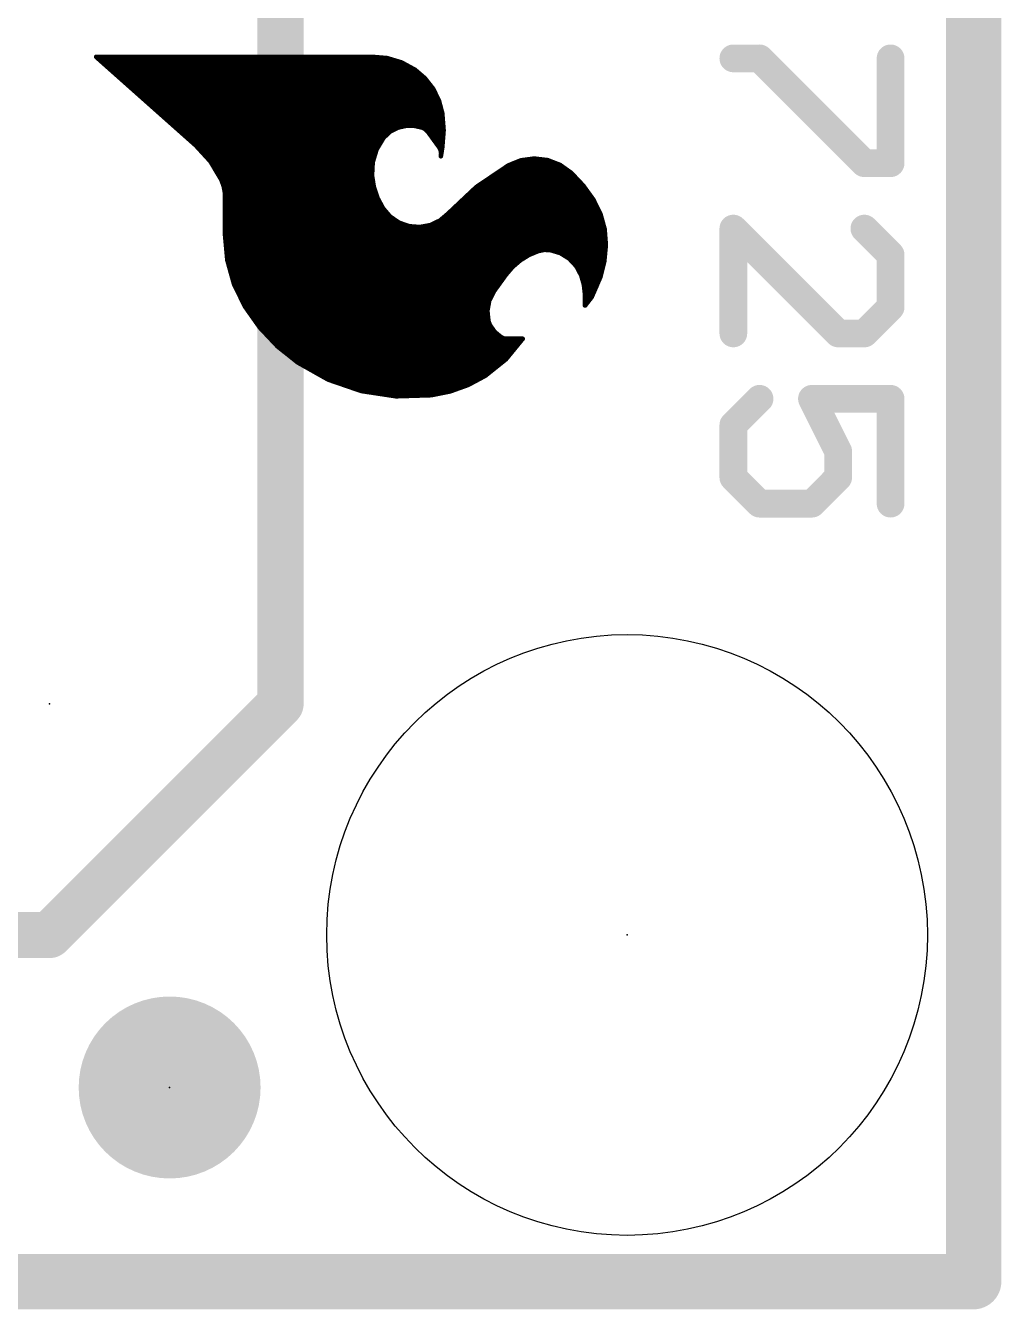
# Model space of a CAD drawing. Extents: x 0 to 108, y -22 to 15.
# Drawn here: x 10.03 to 15.39, y -0.15 to 6.9 of the extents above; entities that cross this region are included whole.
import ezdxf

# ---------------------------------------------------------------- set-up
doc = ezdxf.new("R2010")
doc.units = 0
for name, color, linetype in [('1', 12, 'CONTINUOUS'), ('16', 132, 'CONTINUOUS'), ('20', 53, 'CONTINUOUS'), ('21', 41, 'CONTINUOUS'), ('23', 53, 'CONTINUOUS'), ('24', 53, 'CONTINUOUS')]:
    doc.layers.add(name, color=color, linetype=linetype)

# ---------------------------------------------------------------- blocks, each defined once
blk = doc.blocks.new('PIE')
at = {"const_width": 0.5}
blk.add_lwpolyline([(0, -0.25, 1), (0, 0.25, 1), (0, -0.25)], format="xyb", dxfattribs=at)

msp = doc.modelspace()

# ---------------------------------------------------------------- linework, layer by layer
at = {"layer": '1'}
for points, const_width in [([(15.24, 0), (15.24, 15.24)], 0.3048), ([(11.43, 10.16), (11.43, 3.175)], 0.254), ([(11.43, 3.175), (10.16, 1.905)], 0.254), ([(10.16, 1.905), (8.89, 1.905)], 0.254), ([(0, 0), (15.24, 0)], 0.3048)]:
    msp.add_lwpolyline(points, dxfattribs=dict(at, const_width=const_width))
for points, const_width in [([(11.4749, 3.1301, 1), (11.3851, 3.2199)], 0.127), ([(11.3665, 3.175, 1), (11.4935, 3.175)], 0.127), ([(10.1151, 1.9499, 1), (10.2049, 1.8601)], 0.127), ([(10.16, 1.8415, 1), (10.16, 1.9685)], 0.127), ([(15.24, -0.0762, 1), (15.24, 0.0762)], 0.1524), ([(15.1638, 0, 1), (15.3162, 0)], 0.1524)]:
    msp.add_lwpolyline(points, format="xyb", dxfattribs=dict(at, const_width=const_width))
at = {"layer": '16', "const_width": 0.2032}
for points in [[(15.24, 0), (15.24, 15.24)], [(0, 0), (15.24, 0)]]:
    msp.add_lwpolyline(points, dxfattribs=at)
at = {"layer": '16', "const_width": 0.1016}
for points in [[(15.24, -0.0508, 1), (15.24, 0.0508)], [(15.1892, 0, 1), (15.2908, 0)]]:
    msp.add_lwpolyline(points, format="xyb", dxfattribs=at)
at = {"layer": '20', "const_width": 0.2032}
for points in [[(15.24, 0), (15.24, 15.24)], [(0, 0), (15.24, 0)]]:
    msp.add_lwpolyline(points, dxfattribs=at)
at = {"layer": '20', "const_width": 0.1016}
for points in [[(15.24, -0.0508, 1), (15.24, 0.0508)], [(15.1892, 0, 1), (15.2908, 0)]]:
    msp.add_lwpolyline(points, format="xyb", dxfattribs=at)
at = {"layer": '20'}
msp.add_circle((13.335, 1.905), 1.651, dxfattribs=at)
at = {"layer": '21'}
for points, const_width in [([(14.0633, 6.7227), (13.9192, 6.7227)], 0.1524), ([(14.6395, 6.1465), (14.0633, 6.7227)], 0.1524), ([(14.7835, 6.7227), (14.7835, 6.1465)], 0.1524), ([(11.9329, 6.7309), (10.4165, 6.7309)], 0.0254), ([(10.4165, 6.7309), (10.9652, 6.2433)], 0.0254), ([(10.445, 6.7056), (12.077, 6.7056)], 0.0254), ([(12.016, 6.7239), (11.9329, 6.7309)], 0.0254), ([(12.0959, 6.6999), (12.016, 6.7239)], 0.0254), ([(12.1691, 6.6598), (12.0959, 6.6999)], 0.0254), ([(10.4736, 6.6802), (12.1319, 6.6802)], 0.0254), ([(10.5021, 6.6548), (12.175, 6.6548)], 0.0254), ([(10.5307, 6.6294), (12.2047, 6.6294)], 0.0254), ([(12.2241, 6.6128), (12.1691, 6.6598)], 0.0254), ([(10.5593, 6.604), (12.231, 6.604)], 0.0254), ([(10.5879, 6.5786), (12.2508, 6.5786)], 0.0254), ([(10.6165, 6.5532), (12.2698, 6.5532)], 0.0254), ([(12.2685, 6.5558), (12.2241, 6.6128)], 0.0254), ([(12.3006, 6.491), (12.2685, 6.5558)], 0.0254), ([(10.645, 6.5278), (12.2824, 6.5278)], 0.0254), ([(10.6736, 6.5024), (12.295, 6.5024)], 0.0254), ([(12.319, 6.4211), (12.3006, 6.491)], 0.0254), ([(10.7022, 6.477), (12.3043, 6.477)], 0.0254), ([(10.7308, 6.4516), (12.311, 6.4516)], 0.0254), ([(10.7594, 6.4262), (12.3177, 6.4262)], 0.0254), ([(12.3264, 6.3271), (12.319, 6.4211)], 0.0254), ([(10.788, 6.4008), (12.3206, 6.4008)], 0.0254), ([(10.8165, 6.3754), (12.3226, 6.3754)], 0.0254), ([(10.8451, 6.35), (12.1097, 6.35)], 0.0254), ([(12.0318, 6.3201), (12.0752, 6.3423)], 0.0254), ([(12.0752, 6.3423), (12.1197, 6.3522)], 0.0254), ([(12.1197, 6.3522), (12.1653, 6.3522)], 0.0254), ([(12.1653, 6.3522), (12.2098, 6.3423)], 0.0254), ([(12.1753, 6.35), (12.3246, 6.35)], 0.0254), ([(12.2098, 6.3423), (12.2269, 6.3333)], 0.0254), ([(10.8737, 6.3246), (12.0406, 6.3246)], 0.0254), ([(10.9023, 6.2992), (12.0098, 6.2992)], 0.0254), ([(10.9309, 6.2738), (11.9888, 6.2738)], 0.0254), ([(11.9582, 6.223), (11.9964, 6.2864)], 0.0254), ([(11.9964, 6.2864), (12.0318, 6.3201)], 0.0254), ([(12.2269, 6.3333), (12.2403, 6.3195)], 0.0254), ([(12.2353, 6.3246), (12.3262, 6.3246)], 0.0254), ([(12.2403, 6.3195), (12.3012, 6.2356)], 0.0254), ([(12.255, 6.2992), (12.3242, 6.2992)], 0.0254), ([(12.2735, 6.2738), (12.3222, 6.2738)], 0.0254), ([(12.319, 6.2331), (12.3264, 6.3271)], 0.0254), ([(10.9595, 6.2484), (11.9735, 6.2484)], 0.0254), ([(10.9652, 6.2433), (11.0447, 6.1565)], 0.0254), ([(10.9838, 6.223), (11.9582, 6.223)], 0.0254), ([(11.0071, 6.1976), (11.9504, 6.1976)], 0.0254), ([(11.9366, 6.1522), (11.9582, 6.223)], 0.0254), ([(12.2919, 6.2484), (12.3202, 6.2484)], 0.0254), ([(12.3012, 6.2356), (12.3096, 6.2199)], 0.0254), ([(12.308, 6.223), (12.3174, 6.223)], 0.0254), ([(12.3096, 6.2199), (12.3131, 6.2025)], 0.0254), ([(12.3114, 6.1848), (12.319, 6.2331)], 0.0254), ([(12.3131, 6.2025), (12.3114, 6.1848)], 0.0254), ([(12.3126, 6.1976), (12.3134, 6.1976)], 0.0254), ([(14.7835, 6.1465), (14.6395, 6.1465)], 0.1524), ([(11.0303, 6.1722), (11.9427, 6.1722)], 0.0254), ([(11.0447, 6.1565), (11.1049, 6.0553)], 0.0254), ([(11.0505, 6.1468), (11.9363, 6.1468)], 0.0254), ([(11.9329, 6.0782), (11.9366, 6.1522)], 0.0254), ([(12.6822, 6.134), (12.5064, 6.0154)], 0.0254), ([(12.7509, 6.162), (12.6822, 6.134)], 0.0254), ([(12.7137, 6.1468), (12.9408, 6.1468)], 0.0254), ([(12.8244, 6.1719), (12.7509, 6.162)], 0.0254), ([(12.8981, 6.1633), (12.8244, 6.1719)], 0.0254), ([(12.9673, 6.1365), (12.8981, 6.1633)], 0.0254), ([(13.0277, 6.0934), (12.9673, 6.1365)], 0.0254), ([(11.0656, 6.1214), (11.935, 6.1214)], 0.0254), ([(11.0807, 6.096), (11.9338, 6.096)], 0.0254), ([(11.0958, 6.0706), (11.9341, 6.0706)], 0.0254), ([(11.1049, 6.0553), (11.1184, 6.0181)], 0.0254), ([(11.943, 6.0149), (11.9329, 6.0782)], 0.0254), ([(12.5882, 6.0706), (13.0493, 6.0706)], 0.0254), ([(12.6259, 6.096), (13.0241, 6.096)], 0.0254), ([(12.6635, 6.1214), (12.9885, 6.1214)], 0.0254), ([(13.0936, 6.0238), (13.0277, 6.0934)], 0.0254), ([(11.1086, 6.0452), (11.9382, 6.0452)], 0.0254), ([(11.1177, 6.0198), (11.9422, 6.0198)], 0.0254), ([(11.1184, 6.0181), (11.1252, 5.9791)], 0.0254), ([(11.1225, 5.9944), (11.9499, 5.9944)], 0.0254), ([(11.9635, 5.9542), (11.943, 6.0149)], 0.0254), ([(12.5064, 6.0154), (12.352, 5.8699)], 0.0254), ([(12.4841, 5.9944), (13.1148, 5.9944)], 0.0254), ([(12.5129, 6.0198), (13.0965, 6.0198)], 0.0254), ([(12.5506, 6.0452), (13.0733, 6.0452)], 0.0254), ([(13.1496, 5.9461), (13.0936, 6.0238)], 0.0254), ([(11.1252, 5.9791), (11.1252, 5.7505)], 0.0254), ([(11.1252, 5.969), (11.9585, 5.969)], 0.0254), ([(11.1252, 5.9436), (11.9692, 5.9436)], 0.0254), ([(11.1252, 5.9182), (11.9829, 5.9182)], 0.0254), ([(11.9939, 5.8978), (11.9635, 5.9542)], 0.0254), ([(12.4033, 5.9182), (13.1635, 5.9182)], 0.0254), ([(12.4302, 5.9436), (13.1508, 5.9436)], 0.0254), ([(12.4572, 5.969), (13.1331, 5.969)], 0.0254), ([(13.1884, 5.8681), (13.1496, 5.9461)], 0.0254), ([(11.1252, 5.8928), (11.9982, 5.8928)], 0.0254), ([(11.1252, 5.8674), (12.02, 5.8674)], 0.0254), ([(12.0324, 5.853), (11.9939, 5.8978)], 0.0254), ([(12.0811, 5.8196), (12.0324, 5.853)], 0.0254), ([(12.352, 5.8699), (12.3071, 5.8316)], 0.0254), ([(12.3491, 5.8674), (13.1886, 5.8674)], 0.0254), ([(12.3763, 5.8928), (13.1761, 5.8928)], 0.0254), ([(13.2116, 5.7841), (13.1884, 5.8681)], 0.0254), ([(13.9192, 5.211), (13.9192, 5.7872)], 0.1524), ([(13.9192, 5.7872), (14.4954, 5.211)], 0.1524), ([(14.7835, 5.6432), (14.6395, 5.7872)], 0.1524), ([(11.1252, 5.842), (12.0484, 5.842)], 0.0254), ([(11.1252, 5.8166), (12.0896, 5.8166)], 0.0254), ([(11.1252, 5.7912), (13.2096, 5.7912)], 0.0254), ([(12.1368, 5.8), (12.0811, 5.8196)], 0.0254), ([(12.1957, 5.7954), (12.1368, 5.8)], 0.0254), ([(12.2538, 5.8061), (12.1957, 5.7954)], 0.0254), ([(12.3071, 5.8316), (12.2538, 5.8061)], 0.0254), ([(12.2757, 5.8166), (13.2026, 5.8166)], 0.0254), ([(12.3193, 5.842), (13.1956, 5.842)], 0.0254), ([(13.2182, 5.6972), (13.2116, 5.7841)], 0.0254), ([(11.1252, 5.7658), (13.213, 5.7658)], 0.0254), ([(11.1252, 5.7505), (11.1376, 5.6142)], 0.0254), ([(11.1261, 5.7404), (13.2149, 5.7404)], 0.0254), ([(11.1284, 5.715), (13.2168, 5.715)], 0.0254), ([(14.7835, 5.355), (14.7835, 5.6432)], 0.1524), ([(11.1307, 5.6896), (13.2175, 5.6896)], 0.0254), ([(11.1331, 5.6642), (12.8478, 5.6642)], 0.0254), ([(11.1354, 5.6388), (12.7896, 5.6388)], 0.0254), ([(12.7483, 5.6133), (12.7958, 5.6426)], 0.0254), ([(12.7958, 5.6426), (12.8473, 5.6641)], 0.0254), ([(12.8473, 5.6641), (12.88, 5.6706)], 0.0254), ([(12.88, 5.6706), (12.9134, 5.6692)], 0.0254), ([(12.9134, 5.6692), (12.9684, 5.6526)], 0.0254), ([(12.93, 5.6642), (13.2151, 5.6642)], 0.0254), ([(12.9684, 5.6526), (13.0173, 5.6223)], 0.0254), ([(12.9907, 5.6388), (13.2127, 5.6388)], 0.0254), ([(13.2096, 5.6071), (13.2182, 5.6972)], 0.0254), ([(11.1376, 5.6142), (11.1744, 5.4823)], 0.0254), ([(11.1378, 5.6134), (12.7485, 5.6134)], 0.0254), ([(11.1449, 5.588), (12.7188, 5.588)], 0.0254), ([(11.152, 5.5626), (12.6936, 5.5626)], 0.0254), ([(12.6695, 5.5346), (12.7059, 5.577)], 0.0254), ([(12.7059, 5.577), (12.7483, 5.6133)], 0.0254), ([(13.0173, 5.6223), (13.0565, 5.5803)], 0.0254), ([(13.0256, 5.6134), (13.2102, 5.6134)], 0.0254), ([(13.0493, 5.588), (13.2049, 5.588)], 0.0254), ([(13.0565, 5.5803), (13.0835, 5.5295)], 0.0254), ([(13.0659, 5.5626), (13.1985, 5.5626)], 0.0254), ([(13.1877, 5.5194), (13.2096, 5.6071)], 0.0254), ([(11.1591, 5.5372), (12.6717, 5.5372)], 0.0254), ([(11.1662, 5.5118), (12.653, 5.5118)], 0.0254), ([(12.6035, 5.4432), (12.6695, 5.5346)], 0.0254), ([(13.0794, 5.5372), (13.1921, 5.5372)], 0.0254), ([(13.0835, 5.5295), (13.098, 5.4783)], 0.0254), ([(13.0885, 5.5118), (13.1843, 5.5118)], 0.0254), ([(13.1623, 5.4609), (13.1775, 5.4965)], 0.0254), ([(13.1775, 5.4965), (13.1877, 5.5194)], 0.0254), ([(11.1733, 5.4864), (12.6347, 5.4864)], 0.0254), ([(11.1744, 5.4823), (11.2344, 5.3593)], 0.0254), ([(11.1848, 5.461), (12.6164, 5.461)], 0.0254), ([(11.1972, 5.4356), (12.5996, 5.4356)], 0.0254), ([(12.5773, 5.3919), (12.6035, 5.4432)], 0.0254), ([(13.0957, 5.4864), (13.1732, 5.4864)], 0.0254), ([(13.098, 5.4783), (13.1039, 5.4254)], 0.0254), ([(13.0999, 5.461), (13.1623, 5.461)], 0.0254), ([(13.1028, 5.4356), (13.1512, 5.4356)], 0.0254), ([(13.1039, 5.4254), (13.1039, 5.3644)], 0.0254), ([(13.1402, 5.4105), (13.1623, 5.4609)], 0.0254), ([(11.2096, 5.4102), (12.5866, 5.4102)], 0.0254), ([(11.222, 5.3848), (12.576, 5.3848)], 0.0254), ([(11.2344, 5.3594), (12.5713, 5.3594)], 0.0254), ([(11.2344, 5.3593), (11.3161, 5.2436)], 0.0254), ([(12.5669, 5.3353), (12.5773, 5.3919)], 0.0254), ([(13.1039, 5.4102), (13.14, 5.4102)], 0.0254), ([(13.1039, 5.3848), (13.1202, 5.3848)], 0.0254), ([(13.1039, 5.3645), (13.1064, 5.367)], 0.0254), ([(13.1039, 5.3644), (13.1039, 5.3645)], 0.0254), ([(13.1064, 5.367), (13.1402, 5.4105)], 0.0254), ([(14.6395, 5.211), (14.7835, 5.355)], 0.1524), ([(11.2523, 5.334), (12.567, 5.334)], 0.0254), ([(11.2702, 5.3086), (12.5697, 5.3086)], 0.0254), ([(11.2881, 5.2832), (12.5725, 5.2832)], 0.0254), ([(12.573, 5.2781), (12.5669, 5.3353)], 0.0254), ([(11.3061, 5.2578), (12.5806, 5.2578)], 0.0254), ([(11.3161, 5.2436), (11.4133, 5.1404)], 0.0254), ([(11.3266, 5.2324), (12.598, 5.2324)], 0.0254), ([(12.5806, 5.2577), (12.573, 5.2781)], 0.0254), ([(12.6074, 5.2188), (12.5806, 5.2577)], 0.0254), ([(12.6441, 5.1892), (12.6074, 5.2188)], 0.0254), ([(14.4954, 5.211), (14.6395, 5.211)], 0.1524), ([(11.3506, 5.207), (12.622, 5.207)], 0.0254), ([(11.3745, 5.1816), (12.6714, 5.1816)], 0.0254), ([(11.3985, 5.1562), (12.7403, 5.1562)], 0.0254), ([(11.4133, 5.1404), (11.524, 5.052)], 0.0254), ([(12.6576, 5.1835), (12.6441, 5.1892)], 0.0254), ([(12.6721, 5.1815), (12.6576, 5.1835)], 0.0254), ([(12.6689, 5.0689), (12.761, 5.1815)], 0.0254), ([(12.761, 5.1815), (12.6721, 5.1815)], 0.0254), ([(11.4254, 5.1308), (12.7195, 5.1308)], 0.0254), ([(11.4572, 5.1054), (12.6988, 5.1054)], 0.0254), ([(11.489, 5.08), (12.678, 5.08)], 0.0254), ([(12.5552, 4.9783), (12.6689, 5.0689)], 0.0254), ([(11.5207, 5.0546), (12.6509, 5.0546)], 0.0254), ([(11.524, 5.052), (11.6921, 4.9573)], 0.0254), ([(11.5645, 5.0292), (12.6191, 5.0292)], 0.0254), ([(11.6096, 5.0038), (12.5872, 5.0038)], 0.0254), ([(11.6547, 4.9784), (12.5553, 4.9784)], 0.0254), ([(11.6921, 4.9573), (11.8745, 4.8945)], 0.0254), ([(11.7046, 4.953), (12.5081, 4.953)], 0.0254), ([(11.7784, 4.9276), (12.4602, 4.9276)], 0.0254), ([(12.362, 4.8924), (12.4618, 4.9282)], 0.0254), ([(12.4618, 4.9282), (12.5552, 4.9783)], 0.0254), ([(11.8522, 4.9022), (12.3894, 4.9022)], 0.0254), ([(11.8745, 4.8945), (12.0652, 4.8657)], 0.0254), ([(11.9916, 4.8768), (12.2837, 4.8768)], 0.0254), ([(12.0652, 4.8657), (12.258, 4.8717)], 0.0254), ([(12.258, 4.8717), (12.362, 4.8924)], 0.0254), ([(13.9192, 4.7076), (14.0633, 4.8517)], 0.1524), ([(14.7835, 4.8517), (14.3514, 4.8517)], 0.1524), ([(14.3514, 4.8517), (14.4954, 4.5636)], 0.1524), ([(14.7835, 4.2755), (14.7835, 4.8517)], 0.1524), ([(13.9192, 4.4195), (13.9192, 4.7076)], 0.1524), ([(14.4954, 4.5636), (14.4954, 4.4195)], 0.1524), ([(14.0633, 4.2755), (13.9192, 4.4195)], 0.1524), ([(14.4954, 4.4195), (14.3514, 4.2755)], 0.1524), ([(14.3514, 4.2755), (14.0633, 4.2755)], 0.1524)]:
    msp.add_lwpolyline(points, dxfattribs=dict(at, const_width=const_width))
for points, const_width in [([(13.9192, 6.7608, 1), (13.9192, 6.6846)], 0.0762), ([(14.0902, 6.7497, 1), (14.0363, 6.6958)], 0.0762), ([(14.0633, 6.6846, 1), (14.0633, 6.7608)], 0.0762), ([(14.8216, 6.7227, 1), (14.7454, 6.7227)], 0.0762), ([(10.4165, 6.7373, 1), (10.4165, 6.7245)], 0.0127), ([(10.4207, 6.7356, 1), (10.4123, 6.7262)], 0.0127), ([(10.445, 6.712, 1), (10.445, 6.6993)], 0.0127), ([(11.9334, 6.7372, 1), (11.9324, 6.7246)], 0.0127), ([(11.9329, 6.7245, 1), (11.9329, 6.7373)], 0.0127), ([(12.0179, 6.73, 1), (12.0142, 6.7179)], 0.0127), ([(12.0155, 6.7176, 1), (12.0166, 6.7303)], 0.0127), ([(12.077, 6.6993, 1), (12.077, 6.712)], 0.0127), ([(12.099, 6.7055, 1), (12.0929, 6.6943)], 0.0127), ([(12.0941, 6.6938, 1), (12.0978, 6.706)], 0.0127), ([(10.4736, 6.6866, 1), (10.4736, 6.6738)], 0.0127), ([(10.5021, 6.6612, 1), (10.5021, 6.6485)], 0.0127), ([(10.5307, 6.6358, 1), (10.5307, 6.6231)], 0.0127), ([(12.1319, 6.6738, 1), (12.1319, 6.6866)], 0.0127), ([(12.1732, 6.6646, 1), (12.165, 6.655)], 0.0127), ([(12.166, 6.6542, 1), (12.1722, 6.6654)], 0.0127), ([(12.175, 6.6485, 1), (12.175, 6.6612)], 0.0127), ([(12.2047, 6.6231, 1), (12.2047, 6.6358)], 0.0127), ([(10.5593, 6.6104, 1), (10.5593, 6.5976)], 0.0127), ([(10.5879, 6.585, 1), (10.5879, 6.5723)], 0.0127), ([(10.6165, 6.5596, 1), (10.6165, 6.5469)], 0.0127), ([(12.2291, 6.6167, 1), (12.2191, 6.6089)], 0.0127), ([(12.22, 6.608, 1), (12.2282, 6.6177)], 0.0127), ([(12.231, 6.5976, 1), (12.231, 6.6104)], 0.0127), ([(12.2508, 6.5723, 1), (12.2508, 6.585)], 0.0127), ([(12.2742, 6.5586, 1), (12.2628, 6.553)], 0.0127), ([(12.2635, 6.5519, 1), (12.2735, 6.5597)], 0.0127), ([(12.2698, 6.5469, 1), (12.2698, 6.5596)], 0.0127), ([(10.645, 6.5342, 1), (10.645, 6.5214)], 0.0127), ([(10.6736, 6.5088, 1), (10.6736, 6.4961)], 0.0127), ([(12.2824, 6.5214, 1), (12.2824, 6.5342)], 0.0127), ([(12.3067, 6.4926, 1), (12.2944, 6.4894)], 0.0127), ([(12.2949, 6.4882, 1), (12.3063, 6.4938)], 0.0127), ([(12.295, 6.4961, 1), (12.295, 6.5088)], 0.0127), ([(10.7022, 6.4834, 1), (10.7022, 6.4707)], 0.0127), ([(10.7308, 6.458, 1), (10.7308, 6.4452)], 0.0127), ([(10.7594, 6.4326, 1), (10.7594, 6.4199)], 0.0127), ([(12.3043, 6.4707, 1), (12.3043, 6.4834)], 0.0127), ([(12.311, 6.4452, 1), (12.311, 6.458)], 0.0127), ([(12.3253, 6.4216, 1), (12.3127, 6.4206)], 0.0127), ([(12.3129, 6.4195, 1), (12.3251, 6.4227)], 0.0127), ([(12.3177, 6.4199, 1), (12.3177, 6.4326)], 0.0127), ([(10.788, 6.4072, 1), (10.788, 6.3944)], 0.0127), ([(10.8165, 6.3818, 1), (10.8165, 6.369)], 0.0127), ([(10.8451, 6.3564, 1), (10.8451, 6.3437)], 0.0127), ([(12.0738, 6.3485, 1), (12.0766, 6.3361)], 0.0127), ([(12.0781, 6.3366, 1), (12.0723, 6.348)], 0.0127), ([(12.1097, 6.3437, 1), (12.1097, 6.3564)], 0.0127), ([(12.1197, 6.3586, 1), (12.1197, 6.3459)], 0.0127), ([(12.1211, 6.346, 1), (12.1183, 6.3584)], 0.0127), ([(12.1667, 6.3584, 1), (12.1639, 6.346)], 0.0127), ([(12.1653, 6.3459, 1), (12.1653, 6.3586)], 0.0127), ([(12.1753, 6.3564, 1), (12.1753, 6.3437)], 0.0127), ([(12.2128, 6.3479, 1), (12.2068, 6.3367)], 0.0127), ([(12.2084, 6.3361, 1), (12.2112, 6.3485)], 0.0127), ([(12.3206, 6.3944, 1), (12.3206, 6.4072)], 0.0127), ([(12.3226, 6.369, 1), (12.3226, 6.3818)], 0.0127), ([(12.3246, 6.3437, 1), (12.3246, 6.3564)], 0.0127), ([(10.8737, 6.331, 1), (10.8737, 6.3182)], 0.0127), ([(10.9023, 6.3056, 1), (10.9023, 6.2928)], 0.0127), ([(10.9309, 6.2802, 1), (10.9309, 6.2675)], 0.0127), ([(11.9888, 6.2675, 1), (11.9888, 6.2802)], 0.0127), ([(11.992, 6.291, 1), (12.0008, 6.2818)], 0.0127), ([(12.0018, 6.2831, 1), (11.991, 6.2897)], 0.0127), ([(12.0098, 6.2928, 1), (12.0098, 6.3056)], 0.0127), ([(12.0289, 6.3257, 1), (12.0346, 6.3144)], 0.0127), ([(12.0361, 6.3155, 1), (12.0274, 6.3247)], 0.0127), ([(12.0406, 6.3182, 1), (12.0406, 6.331)], 0.0127), ([(12.2314, 6.3377, 1), (12.2223, 6.3289)], 0.0127), ([(12.2239, 6.3277, 1), (12.2298, 6.3389)], 0.0127), ([(12.2353, 6.331, 1), (12.2353, 6.3182)], 0.0127), ([(12.2454, 6.3232, 1), (12.2352, 6.3158)], 0.0127), ([(12.2358, 6.3151, 1), (12.2448, 6.3239)], 0.0127), ([(12.255, 6.3056, 1), (12.255, 6.2928)], 0.0127), ([(12.2735, 6.2802, 1), (12.2735, 6.2675)], 0.0127), ([(12.3327, 6.3266, 1), (12.32, 6.3276)], 0.0127), ([(12.32, 6.3266, 1), (12.3327, 6.3276)], 0.0127), ([(12.3222, 6.2675, 1), (12.3222, 6.2802)], 0.0127), ([(12.3242, 6.2928, 1), (12.3242, 6.3056)], 0.0127), ([(12.3262, 6.3182, 1), (12.3262, 6.331)], 0.0127), ([(10.9595, 6.2548, 1), (10.9595, 6.242)], 0.0127), ([(10.9699, 6.2476, 1), (10.9605, 6.239)], 0.0127), ([(10.961, 6.2386, 1), (10.9694, 6.248)], 0.0127), ([(10.9838, 6.2294, 1), (10.9838, 6.2166)], 0.0127), ([(11.0071, 6.204, 1), (11.0071, 6.1913)], 0.0127), ([(11.9504, 6.1913, 1), (11.9504, 6.204)], 0.0127), ([(11.9527, 6.2263, 1), (11.9636, 6.2197)], 0.0127), ([(11.9643, 6.2211, 1), (11.9521, 6.2248)], 0.0127), ([(11.9582, 6.2166, 1), (11.9582, 6.2294)], 0.0127), ([(11.9735, 6.242, 1), (11.9735, 6.2548)], 0.0127), ([(12.2919, 6.2548, 1), (12.2919, 6.242)], 0.0127), ([(12.3068, 6.2386, 1), (12.2956, 6.2326)], 0.0127), ([(12.2961, 6.2319, 1), (12.3063, 6.2393)], 0.0127), ([(12.308, 6.2294, 1), (12.308, 6.2166)], 0.0127), ([(12.3158, 6.2212, 1), (12.3034, 6.2187)], 0.0127), ([(12.304, 6.2169, 1), (12.3152, 6.2229)], 0.0127), ([(12.3126, 6.204, 1), (12.3126, 6.1913)], 0.0127), ([(12.3194, 6.2019, 1), (12.3068, 6.2031)], 0.0127), ([(12.3069, 6.2012, 1), (12.3193, 6.2038)], 0.0127), ([(12.3253, 6.2321, 1), (12.3127, 6.2341)], 0.0127), ([(12.3127, 6.2336, 1), (12.3253, 6.2326)], 0.0127), ([(12.3134, 6.1913, 1), (12.3134, 6.204)], 0.0127), ([(12.3174, 6.2166, 1), (12.3174, 6.2294)], 0.0127), ([(12.3202, 6.242, 1), (12.3202, 6.2548)], 0.0127), ([(14.6395, 6.1846, 1), (14.6395, 6.1084)], 0.0762), ([(14.6125, 6.1196, 1), (14.6664, 6.1734)], 0.0762), ([(14.7835, 6.1084, 1), (14.7835, 6.1846)], 0.0762), ([(11.0303, 6.1786, 1), (11.0303, 6.1658)], 0.0127), ([(11.0502, 6.1597, 1), (11.0393, 6.1533)], 0.0127), ([(11.0401, 6.1522, 1), (11.0494, 6.1608)], 0.0127), ([(11.0505, 6.1532, 1), (11.0505, 6.1405)], 0.0127), ([(11.9429, 6.1518, 1), (11.9302, 6.1525)], 0.0127), ([(11.9305, 6.154, 1), (11.9426, 6.1503)], 0.0127), ([(11.9363, 6.1405, 1), (11.9363, 6.1532)], 0.0127), ([(11.9427, 6.1658, 1), (11.9427, 6.1786)], 0.0127), ([(12.3051, 6.1858, 1), (12.3177, 6.1838)], 0.0127), ([(12.3051, 6.1854, 1), (12.3177, 6.1842)], 0.0127), ([(12.6798, 6.1399, 1), (12.6846, 6.1281)], 0.0127), ([(12.6858, 6.1287, 1), (12.6786, 6.1393)], 0.0127), ([(12.7137, 6.1532, 1), (12.7137, 6.1405)], 0.0127), ([(12.7501, 6.1683, 1), (12.7518, 6.1557)], 0.0127), ([(12.7533, 6.1561, 1), (12.7485, 6.1678)], 0.0127), ([(12.8252, 6.1782, 1), (12.8237, 6.1656)], 0.0127), ([(12.8253, 6.1656, 1), (12.8236, 6.1782)], 0.0127), ([(12.9004, 6.1692, 1), (12.8958, 6.1573)], 0.0127), ([(12.8974, 6.157, 1), (12.8989, 6.1696)], 0.0127), ([(12.9408, 6.1405, 1), (12.9408, 6.1532)], 0.0127), ([(12.971, 6.1417, 1), (12.9636, 6.1314)], 0.0127), ([(12.965, 6.1306, 1), (12.9696, 6.1425)], 0.0127), ([(14.7454, 6.1465, 1), (14.8216, 6.1465)], 0.0762), ([(11.0656, 6.1278, 1), (11.0656, 6.1151)], 0.0127), ([(11.0807, 6.1024, 1), (11.0807, 6.0896)], 0.0127), ([(11.0958, 6.077, 1), (11.0958, 6.0643)], 0.0127), ([(11.1109, 6.0575, 1), (11.0989, 6.0531)], 0.0127), ([(11.9392, 6.0792, 1), (11.9266, 6.0772)], 0.0127), ([(11.9266, 6.0785, 1), (11.9392, 6.0779)], 0.0127), ([(11.9338, 6.0896, 1), (11.9338, 6.1024)], 0.0127), ([(11.9341, 6.0643, 1), (11.9341, 6.077)], 0.0127), ([(11.935, 6.1151, 1), (11.935, 6.1278)], 0.0127), ([(12.5882, 6.077, 1), (12.5882, 6.0643)], 0.0127), ([(12.6259, 6.1024, 1), (12.6259, 6.0896)], 0.0127), ([(12.6635, 6.1278, 1), (12.6635, 6.1151)], 0.0127), ([(12.9885, 6.1151, 1), (12.9885, 6.1278)], 0.0127), ([(13.0323, 6.0978, 1), (13.0231, 6.089)], 0.0127), ([(13.024, 6.0882, 1), (13.0314, 6.0986)], 0.0127), ([(13.0241, 6.0896, 1), (13.0241, 6.1024)], 0.0127), ([(13.0493, 6.0643, 1), (13.0493, 6.077)], 0.0127), ([(11.0994, 6.0521, 1), (11.1104, 6.0585)], 0.0127), ([(11.1086, 6.0516, 1), (11.1086, 6.0389)], 0.0127), ([(11.1177, 6.0262, 1), (11.1177, 6.0134)], 0.0127), ([(11.1246, 6.0192, 1), (11.1121, 6.017)], 0.0127), ([(11.1124, 6.0159, 1), (11.1243, 6.0202)], 0.0127), ([(11.1225, 6.0008, 1), (11.1225, 5.9881)], 0.0127), ([(11.949, 6.0169, 1), (11.937, 6.0129)], 0.0127), ([(11.9367, 6.0139, 1), (11.9492, 6.0159)], 0.0127), ([(11.9382, 6.0389, 1), (11.9382, 6.0516)], 0.0127), ([(11.9422, 6.0134, 1), (11.9422, 6.0262)], 0.0127), ([(11.9499, 5.9881, 1), (11.9499, 6.0008)], 0.0127), ([(12.4841, 6.0008, 1), (12.4841, 5.9881)], 0.0127), ([(12.5028, 6.0206, 1), (12.5099, 6.0101)], 0.0127), ([(12.5107, 6.0108, 1), (12.502, 6.02)], 0.0127), ([(12.5129, 6.0262, 1), (12.5129, 6.0134)], 0.0127), ([(12.5506, 6.0516, 1), (12.5506, 6.0389)], 0.0127), ([(13.0733, 6.0389, 1), (13.0733, 6.0516)], 0.0127), ([(13.0987, 6.0275, 1), (13.0884, 6.0201)], 0.0127), ([(13.0889, 6.0194, 1), (13.0982, 6.0282)], 0.0127), ([(13.0965, 6.0134, 1), (13.0965, 6.0262)], 0.0127), ([(13.1148, 5.9881, 1), (13.1148, 6.0008)], 0.0127), ([(11.1252, 5.9754, 1), (11.1252, 5.9627)], 0.0127), ([(11.1252, 5.95, 1), (11.1252, 5.9372)], 0.0127), ([(11.1252, 5.9246, 1), (11.1252, 5.9119)], 0.0127), ([(11.1316, 5.9791, 1), (11.1189, 5.9791)], 0.0127), ([(11.1189, 5.978, 1), (11.1315, 5.9802)], 0.0127), ([(11.9691, 5.9572, 1), (11.9579, 5.9512)], 0.0127), ([(11.9575, 5.9522, 1), (11.9695, 5.9562)], 0.0127), ([(11.9585, 5.9627, 1), (11.9585, 5.9754)], 0.0127), ([(11.9692, 5.9372, 1), (11.9692, 5.95)], 0.0127), ([(11.9829, 5.9119, 1), (11.9829, 5.9246)], 0.0127), ([(12.4033, 5.9246, 1), (12.4033, 5.9119)], 0.0127), ([(12.4302, 5.95, 1), (12.4302, 5.9372)], 0.0127), ([(12.4572, 5.9754, 1), (12.4572, 5.9627)], 0.0127), ([(13.1331, 5.9627, 1), (13.1331, 5.9754)], 0.0127), ([(13.1553, 5.9489, 1), (13.1439, 5.9433)], 0.0127), ([(13.1444, 5.9424, 1), (13.1548, 5.9498)], 0.0127), ([(13.1508, 5.9372, 1), (13.1508, 5.95)], 0.0127), ([(13.1635, 5.9119, 1), (13.1635, 5.9246)], 0.0127), ([(11.1252, 5.8992, 1), (11.1252, 5.8864)], 0.0127), ([(11.1252, 5.8738, 1), (11.1252, 5.861)], 0.0127), ([(11.9987, 5.9019, 1), (11.9891, 5.8937)], 0.0127), ([(11.9883, 5.8948, 1), (11.9995, 5.9008)], 0.0127), ([(11.9982, 5.8864, 1), (11.9982, 5.8992)], 0.0127), ([(12.02, 5.861, 1), (12.02, 5.8738)], 0.0127), ([(12.0359, 5.8582, 1), (12.0288, 5.8477)], 0.0127), ([(12.0275, 5.8488, 1), (12.0372, 5.8571)], 0.0127), ([(12.3491, 5.8738, 1), (12.3491, 5.861)], 0.0127), ([(12.3476, 5.8745, 1), (12.3564, 5.8653)], 0.0127), ([(12.3561, 5.8651, 1), (12.3479, 5.8747)], 0.0127), ([(12.3763, 5.8992, 1), (12.3763, 5.8864)], 0.0127), ([(13.1761, 5.8864, 1), (13.1761, 5.8992)], 0.0127), ([(13.1945, 5.8698, 1), (13.1823, 5.8664)], 0.0127), ([(13.1827, 5.8653, 1), (13.1941, 5.8709)], 0.0127), ([(13.1886, 5.861, 1), (13.1886, 5.8738)], 0.0127), ([(13.9573, 5.7872, 1), (13.8811, 5.7872)], 0.0762), ([(13.9461, 5.8141, 1), (13.8923, 5.7603)], 0.0762), ([(14.6664, 5.8141, 1), (14.6125, 5.7603)], 0.0762), ([(11.1252, 5.8484, 1), (11.1252, 5.8357)], 0.0127), ([(11.1252, 5.823, 1), (11.1252, 5.8102)], 0.0127), ([(11.1252, 5.7976, 1), (11.1252, 5.7848)], 0.0127), ([(12.0484, 5.8357, 1), (12.0484, 5.8484)], 0.0127), ([(12.0832, 5.8256, 1), (12.079, 5.8136)], 0.0127), ([(12.0775, 5.8144, 1), (12.0847, 5.8248)], 0.0127), ([(12.0896, 5.8102, 1), (12.0896, 5.823)], 0.0127), ([(12.1373, 5.8063, 1), (12.1363, 5.7936)], 0.0127), ([(12.1347, 5.794, 1), (12.1389, 5.8059)], 0.0127), ([(12.1945, 5.8016, 1), (12.1968, 5.7891)], 0.0127), ([(12.1952, 5.789, 1), (12.1962, 5.8017)], 0.0127), ([(12.251, 5.8119, 1), (12.2565, 5.8004)], 0.0127), ([(12.2549, 5.7999, 1), (12.2526, 5.8124)], 0.0127), ([(12.2757, 5.823, 1), (12.2757, 5.8102)], 0.0127), ([(12.3029, 5.8364, 1), (12.3112, 5.8267)], 0.0127), ([(12.3098, 5.8258, 1), (12.3043, 5.8373)], 0.0127), ([(12.3193, 5.8484, 1), (12.3193, 5.8357)], 0.0127), ([(13.1956, 5.8357, 1), (13.1956, 5.8484)], 0.0127), ([(13.2026, 5.8102, 1), (13.2026, 5.823)], 0.0127), ([(13.2179, 5.7846, 1), (13.2052, 5.7836)], 0.0127), ([(13.2055, 5.7824, 1), (13.2177, 5.7858)], 0.0127), ([(13.2096, 5.7848, 1), (13.2096, 5.7976)], 0.0127), ([(11.1252, 5.7722, 1), (11.1252, 5.7595)], 0.0127), ([(11.1315, 5.7511, 1), (11.1189, 5.7499)], 0.0127), ([(11.1189, 5.7505, 1), (11.1316, 5.7505)], 0.0127), ([(11.1261, 5.7468, 1), (11.1261, 5.734)], 0.0127), ([(11.1284, 5.7214, 1), (11.1284, 5.7086)], 0.0127), ([(13.213, 5.7595, 1), (13.213, 5.7722)], 0.0127), ([(13.2149, 5.734, 1), (13.2149, 5.7468)], 0.0127), ([(13.2168, 5.7086, 1), (13.2168, 5.7214)], 0.0127), ([(14.8216, 5.6432, 1), (14.7454, 5.6432)], 0.0762), ([(11.1307, 5.696, 1), (11.1307, 5.6833)], 0.0127), ([(11.1331, 5.6706, 1), (11.1331, 5.6578)], 0.0127), ([(11.1354, 5.6452, 1), (11.1354, 5.6325)], 0.0127), ([(12.7933, 5.6485, 1), (12.7982, 5.6368)], 0.0127), ([(12.7896, 5.6325, 1), (12.7896, 5.6452)], 0.0127), ([(12.7991, 5.6372, 1), (12.7925, 5.648)], 0.0127), ([(12.8461, 5.6703, 1), (12.8485, 5.6579)], 0.0127), ([(12.8497, 5.6582, 1), (12.8449, 5.67)], 0.0127), ([(12.8478, 5.6578, 1), (12.8478, 5.6706)], 0.0127), ([(12.8803, 5.677, 1), (12.8798, 5.6643)], 0.0127), ([(12.8813, 5.6644, 1), (12.8788, 5.6768)], 0.0127), ([(12.9152, 5.6753, 1), (12.9116, 5.6631)], 0.0127), ([(12.9131, 5.6629, 1), (12.9137, 5.6755)], 0.0127), ([(12.93, 5.6706, 1), (12.93, 5.6578)], 0.0127), ([(12.9718, 5.658, 1), (12.9651, 5.6472)], 0.0127), ([(12.9666, 5.6465, 1), (12.9703, 5.6587)], 0.0127), ([(12.9907, 5.6452, 1), (12.9907, 5.6325)], 0.0127), ([(13.2245, 5.6966, 1), (13.2119, 5.6978)], 0.0127), ([(13.2119, 5.6967, 1), (13.2245, 5.6977)], 0.0127), ([(13.2127, 5.6325, 1), (13.2127, 5.6452)], 0.0127), ([(13.2151, 5.6578, 1), (13.2151, 5.6706)], 0.0127), ([(13.2175, 5.6833, 1), (13.2175, 5.696)], 0.0127), ([(14.7566, 5.6162, 1), (14.8105, 5.6701)], 0.0762), ([(11.1437, 5.6159, 1), (11.1315, 5.6125)], 0.0127), ([(11.1313, 5.6136, 1), (11.1439, 5.6148)], 0.0127), ([(11.1378, 5.6198, 1), (11.1378, 5.6071)], 0.0127), ([(11.1449, 5.5944, 1), (11.1449, 5.5816)], 0.0127), ([(11.152, 5.569, 1), (11.152, 5.5563)], 0.0127), ([(12.6936, 5.5563, 1), (12.6936, 5.569)], 0.0127), ([(12.7018, 5.5818, 1), (12.71, 5.5721)], 0.0127), ([(12.7107, 5.5728, 1), (12.7011, 5.5811)], 0.0127), ([(12.7188, 5.5816, 1), (12.7188, 5.5944)], 0.0127), ([(12.745, 5.6187, 1), (12.7516, 5.6079)], 0.0127), ([(12.7524, 5.6085, 1), (12.7442, 5.6181)], 0.0127), ([(12.7485, 5.6071, 1), (12.7485, 5.6198)], 0.0127), ([(13.0219, 5.6266, 1), (13.0126, 5.6179)], 0.0127), ([(13.0139, 5.6169, 1), (13.0206, 5.6277)], 0.0127), ([(13.0256, 5.6198, 1), (13.0256, 5.6071)], 0.0127), ([(13.0493, 5.5944, 1), (13.0493, 5.5816)], 0.0127), ([(13.0621, 5.5832, 1), (13.0509, 5.5773)], 0.0127), ([(13.0519, 5.5759, 1), (13.0612, 5.5846)], 0.0127), ([(13.0659, 5.569, 1), (13.0659, 5.5563)], 0.0127), ([(13.1985, 5.5563, 1), (13.1985, 5.569)], 0.0127), ([(13.2033, 5.6078, 1), (13.216, 5.6065)], 0.0127), ([(13.2158, 5.6056, 1), (13.2035, 5.6087)], 0.0127), ([(13.2049, 5.5816, 1), (13.2049, 5.5944)], 0.0127), ([(13.2102, 5.6071, 1), (13.2102, 5.6198)], 0.0127), ([(11.1591, 5.5436, 1), (11.1591, 5.5309)], 0.0127), ([(11.1662, 5.5182, 1), (11.1662, 5.5054)], 0.0127), ([(12.653, 5.5054, 1), (12.653, 5.5182)], 0.0127), ([(12.6647, 5.5387, 1), (12.6743, 5.5305)], 0.0127), ([(12.6746, 5.5309, 1), (12.6644, 5.5383)], 0.0127), ([(12.6717, 5.5309, 1), (12.6717, 5.5436)], 0.0127), ([(13.0794, 5.5436, 1), (13.0794, 5.5309)], 0.0127), ([(13.0896, 5.5312, 1), (13.0774, 5.5278)], 0.0127), ([(13.0779, 5.5265, 1), (13.0891, 5.5325)], 0.0127), ([(13.0885, 5.5182, 1), (13.0885, 5.5054)], 0.0127), ([(13.1717, 5.4991, 1), (13.1833, 5.4939)], 0.0127), ([(13.1833, 5.494, 1), (13.1717, 5.499)], 0.0127), ([(13.1815, 5.5209, 1), (13.1939, 5.5179)], 0.0127), ([(13.1935, 5.5168, 1), (13.1819, 5.522)], 0.0127), ([(13.1843, 5.5054, 1), (13.1843, 5.5182)], 0.0127), ([(13.1921, 5.5309, 1), (13.1921, 5.5436)], 0.0127), ([(11.1733, 5.4928, 1), (11.1733, 5.4801)], 0.0127), ([(11.1801, 5.4851, 1), (11.1687, 5.4796)], 0.0127), ([(11.1683, 5.4806, 1), (11.1805, 5.484)], 0.0127), ([(11.1848, 5.4674, 1), (11.1848, 5.4546)], 0.0127), ([(11.1972, 5.442, 1), (11.1972, 5.4292)], 0.0127), ([(12.5984, 5.4469, 1), (12.6086, 5.4395)], 0.0127), ([(12.6092, 5.4403, 1), (12.5978, 5.4461)], 0.0127), ([(12.5996, 5.4292, 1), (12.5996, 5.442)], 0.0127), ([(12.6164, 5.4546, 1), (12.6164, 5.4674)], 0.0127), ([(12.6347, 5.4801, 1), (12.6347, 5.4928)], 0.0127), ([(13.0957, 5.4928, 1), (13.0957, 5.4801)], 0.0127), ([(13.1043, 5.479, 1), (13.0917, 5.4776)], 0.0127), ([(13.0919, 5.4766, 1), (13.1041, 5.48)], 0.0127), ([(13.0999, 5.4674, 1), (13.0999, 5.4546)], 0.0127), ([(13.1028, 5.442, 1), (13.1028, 5.4292)], 0.0127), ([(13.1103, 5.4254, 1), (13.0976, 5.4254)], 0.0127), ([(13.0976, 5.4247, 1), (13.1102, 5.4261)], 0.0127), ([(13.1512, 5.4292, 1), (13.1512, 5.442)], 0.0127), ([(13.1565, 5.4634, 1), (13.1681, 5.4584)], 0.0127), ([(13.1681, 5.4584, 1), (13.1565, 5.4634)], 0.0127), ([(13.1623, 5.4546, 1), (13.1623, 5.4674)], 0.0127), ([(13.1732, 5.4801, 1), (13.1732, 5.4928)], 0.0127), ([(11.2096, 5.4166, 1), (11.2096, 5.4039)], 0.0127), ([(11.222, 5.3912, 1), (11.222, 5.3784)], 0.0127), ([(11.2344, 5.3658, 1), (11.2344, 5.353)], 0.0127), ([(11.2396, 5.363, 1), (11.2292, 5.3556)], 0.0127), ([(11.2287, 5.3565, 1), (11.2401, 5.3621)], 0.0127), ([(12.5717, 5.3948, 1), (12.583, 5.389)], 0.0127), ([(12.5836, 5.3908, 1), (12.5711, 5.3931)], 0.0127), ([(12.5713, 5.353, 1), (12.5713, 5.3658)], 0.0127), ([(12.576, 5.3784, 1), (12.576, 5.3912)], 0.0127), ([(12.5866, 5.4039, 1), (12.5866, 5.4166)], 0.0127), ([(13.1039, 5.4166, 1), (13.1039, 5.4039)], 0.0127), ([(13.1039, 5.3912, 1), (13.1039, 5.3784)], 0.0127), ([(13.0994, 5.369, 1), (13.1084, 5.36)], 0.0127), ([(13.1103, 5.3645, 1), (13.0976, 5.3645)], 0.0127), ([(13.0976, 5.3644, 1), (13.1103, 5.3644)], 0.0127), ([(13.0976, 5.3644, 1), (13.1103, 5.3644)], 0.0127), ([(13.1014, 5.3709, 1), (13.1114, 5.3631)], 0.0127), ([(13.1109, 5.3625, 1), (13.1019, 5.3715)], 0.0127), ([(13.1202, 5.3784, 1), (13.1202, 5.3912)], 0.0127), ([(13.1344, 5.413, 1), (13.146, 5.4079)], 0.0127), ([(13.1452, 5.4066, 1), (13.1352, 5.4144)], 0.0127), ([(13.14, 5.4039, 1), (13.14, 5.4166)], 0.0127), ([(14.7454, 5.355, 1), (14.8216, 5.355)], 0.0762), ([(14.8105, 5.3281, 1), (14.7566, 5.382)], 0.0762), ([(11.2523, 5.3404, 1), (11.2523, 5.3277)], 0.0127), ([(11.2702, 5.315, 1), (11.2702, 5.3022)], 0.0127), ([(11.2881, 5.2896, 1), (11.2881, 5.2768)], 0.0127), ([(12.5732, 5.336, 1), (12.5605, 5.3347)], 0.0127), ([(12.5606, 5.3365, 1), (12.5731, 5.3342)], 0.0127), ([(12.567, 5.3277, 1), (12.567, 5.3404)], 0.0127), ([(12.5697, 5.3022, 1), (12.5697, 5.315)], 0.0127), ([(12.5725, 5.2768, 1), (12.5725, 5.2896)], 0.0127), ([(11.3061, 5.2642, 1), (11.3061, 5.2515)], 0.0127), ([(11.3207, 5.2479, 1), (11.3115, 5.2392)], 0.0127), ([(11.3109, 5.2399, 1), (11.3213, 5.2472)], 0.0127), ([(11.3266, 5.2388, 1), (11.3266, 5.226)], 0.0127), ([(12.579, 5.2803, 1), (12.567, 5.2759)], 0.0127), ([(12.5667, 5.2774, 1), (12.5793, 5.2788)], 0.0127), ([(12.5858, 5.2613, 1), (12.5754, 5.2541)], 0.0127), ([(12.5746, 5.2555, 1), (12.5866, 5.2599)], 0.0127), ([(12.5806, 5.2515, 1), (12.5806, 5.2642)], 0.0127), ([(12.598, 5.226, 1), (12.598, 5.2388)], 0.0127), ([(12.6114, 5.2238, 1), (12.6034, 5.2139)], 0.0127), ([(12.6021, 5.2152, 1), (12.6126, 5.2224)], 0.0127), ([(13.8811, 5.211, 1), (13.9573, 5.211)], 0.0762), ([(14.4954, 5.2491, 1), (14.4954, 5.1729)], 0.0762), ([(14.4685, 5.184, 1), (14.5224, 5.2379)], 0.0762), ([(14.6125, 5.2379, 1), (14.6664, 5.184)], 0.0762), ([(14.6395, 5.1729, 1), (14.6395, 5.2491)], 0.0762), ([(11.3506, 5.2134, 1), (11.3506, 5.2006)], 0.0127), ([(11.3745, 5.188, 1), (11.3745, 5.1753)], 0.0127), ([(11.3985, 5.1626, 1), (11.3985, 5.1498)], 0.0127), ([(11.4173, 5.1454, 1), (11.4093, 5.1355)], 0.0127), ([(11.4087, 5.1361, 1), (11.4179, 5.1448)], 0.0127), ([(12.622, 5.2006, 1), (12.622, 5.2134)], 0.0127), ([(12.6466, 5.195, 1), (12.6416, 5.1834)], 0.0127), ([(12.6401, 5.1843, 1), (12.6481, 5.1941)], 0.0127), ([(12.6584, 5.1898, 1), (12.6567, 5.1772)], 0.0127), ([(12.6551, 5.1776, 1), (12.6601, 5.1893)], 0.0127), ([(12.6721, 5.1879, 1), (12.6721, 5.1752)], 0.0127), ([(12.6712, 5.1752, 1), (12.673, 5.1878)], 0.0127), ([(12.6714, 5.1753, 1), (12.6714, 5.188)], 0.0127), ([(12.7403, 5.1498, 1), (12.7403, 5.1626)], 0.0127), ([(12.7659, 5.1775, 1), (12.7561, 5.1855)], 0.0127), ([(12.761, 5.1752, 1), (12.761, 5.1879)], 0.0127), ([(11.4254, 5.1372, 1), (11.4254, 5.1244)], 0.0127), ([(11.4572, 5.1118, 1), (11.4572, 5.0991)], 0.0127), ([(11.489, 5.0864, 1), (11.489, 5.0736)], 0.0127), ([(12.6729, 5.064, 1), (12.665, 5.0739)], 0.0127), ([(12.678, 5.0736, 1), (12.678, 5.0864)], 0.0127), ([(12.6988, 5.0991, 1), (12.6988, 5.1118)], 0.0127), ([(12.7195, 5.1244, 1), (12.7195, 5.1372)], 0.0127), ([(11.5207, 5.061, 1), (11.5207, 5.0483)], 0.0127), ([(11.5271, 5.0575, 1), (11.5209, 5.0465)], 0.0127), ([(11.52, 5.047, 1), (11.528, 5.057)], 0.0127), ([(11.5645, 5.0356, 1), (11.5645, 5.0229)], 0.0127), ([(11.6096, 5.0102, 1), (11.6096, 4.9974)], 0.0127), ([(12.5872, 4.9974, 1), (12.5872, 5.0102)], 0.0127), ([(12.6191, 5.0229, 1), (12.6191, 5.0356)], 0.0127), ([(12.6509, 5.0483, 1), (12.6509, 5.061)], 0.0127), ([(12.664, 5.073, 1), (12.6738, 5.0649)], 0.0127), ([(11.6547, 4.9848, 1), (11.6547, 4.9721)], 0.0127), ([(11.6941, 4.9633, 1), (11.69, 4.9513)], 0.0127), ([(11.689, 4.9518, 1), (11.6952, 4.9629)], 0.0127), ([(11.7046, 4.9594, 1), (11.7046, 4.9466)], 0.0127), ([(11.7784, 4.934, 1), (11.7784, 4.9212)], 0.0127), ([(12.4588, 4.9338, 1), (12.4648, 4.9226)], 0.0127), ([(12.4639, 4.9222, 1), (12.4596, 4.9341)], 0.0127), ([(12.4602, 4.9212, 1), (12.4602, 4.934)], 0.0127), ([(12.5081, 4.9466, 1), (12.5081, 4.9594)], 0.0127), ([(12.5512, 4.9833, 1), (12.5592, 4.9733)], 0.0127), ([(12.5582, 4.9727, 1), (12.5522, 4.9839)], 0.0127), ([(12.5553, 4.9721, 1), (12.5553, 4.9848)], 0.0127), ([(11.8522, 4.9086, 1), (11.8522, 4.8959)], 0.0127), ([(11.8754, 4.9008, 1), (11.8735, 4.8882)], 0.0127), ([(11.8724, 4.8885, 1), (11.8765, 4.9005)], 0.0127), ([(11.9916, 4.8832, 1), (11.9916, 4.8704)], 0.0127), ([(12.065, 4.872, 1), (12.0654, 4.8593)], 0.0127), ([(12.0642, 4.8594, 1), (12.0661, 4.8719)], 0.0127), ([(12.2568, 4.8779, 1), (12.2592, 4.8655)], 0.0127), ([(12.2582, 4.8654, 1), (12.2578, 4.878)], 0.0127), ([(12.2837, 4.8704, 1), (12.2837, 4.8832)], 0.0127), ([(12.3598, 4.8983, 1), (12.3641, 4.8864)], 0.0127), ([(12.3632, 4.8861, 1), (12.3607, 4.8986)], 0.0127), ([(12.3894, 4.8959, 1), (12.3894, 4.9086)], 0.0127), ([(14.0902, 4.8247, 1), (14.0363, 4.8786)], 0.0762), ([(14.3514, 4.8898, 1), (14.3514, 4.8136)], 0.0762), ([(14.3854, 4.8687, 1), (14.3173, 4.8346)], 0.0762), ([(14.8216, 4.8517, 1), (14.7454, 4.8517)], 0.0762), ([(14.7835, 4.8136, 1), (14.7835, 4.8898)], 0.0762), ([(13.9573, 4.7076, 1), (13.8811, 4.7076)], 0.0762), ([(13.8923, 4.7346, 1), (13.9461, 4.6807)], 0.0762), ([(14.5335, 4.5636, 1), (14.4573, 4.5636)], 0.0762), ([(14.4613, 4.5465, 1), (14.5295, 4.5806)], 0.0762), ([(13.9461, 4.4465, 1), (13.8923, 4.3926)], 0.0762), ([(13.8811, 4.4195, 1), (13.9573, 4.4195)], 0.0762), ([(14.4573, 4.4195, 1), (14.5335, 4.4195)], 0.0762), ([(14.5224, 4.3926, 1), (14.4685, 4.4465)], 0.0762), ([(14.0633, 4.3136, 1), (14.0633, 4.2374)], 0.0762), ([(14.0363, 4.2485, 1), (14.0902, 4.3024)], 0.0762), ([(14.3244, 4.3024, 1), (14.3783, 4.2485)], 0.0762), ([(14.3514, 4.2374, 1), (14.3514, 4.3136)], 0.0762), ([(14.7454, 4.2755, 1), (14.8216, 4.2755)], 0.0762)]:
    msp.add_lwpolyline(points, format="xyb", dxfattribs=dict(at, const_width=const_width))
at = {"layer": '23'}
for p in [(10.414, 6.731), (13.335, 1.905), (10.8204, 1.0668)]:
    msp.add_point(p, dxfattribs=at)
at = {"layer": '24'}
msp.add_point((10.16, 3.175), dxfattribs=at)

# ---------------------------------------------------------------- block references
at = {"layer": '1'}
msp.add_blockref('PIE', (10.8204, 1.0668), dxfattribs=at)

doc.saveas('drawing.dxf')
